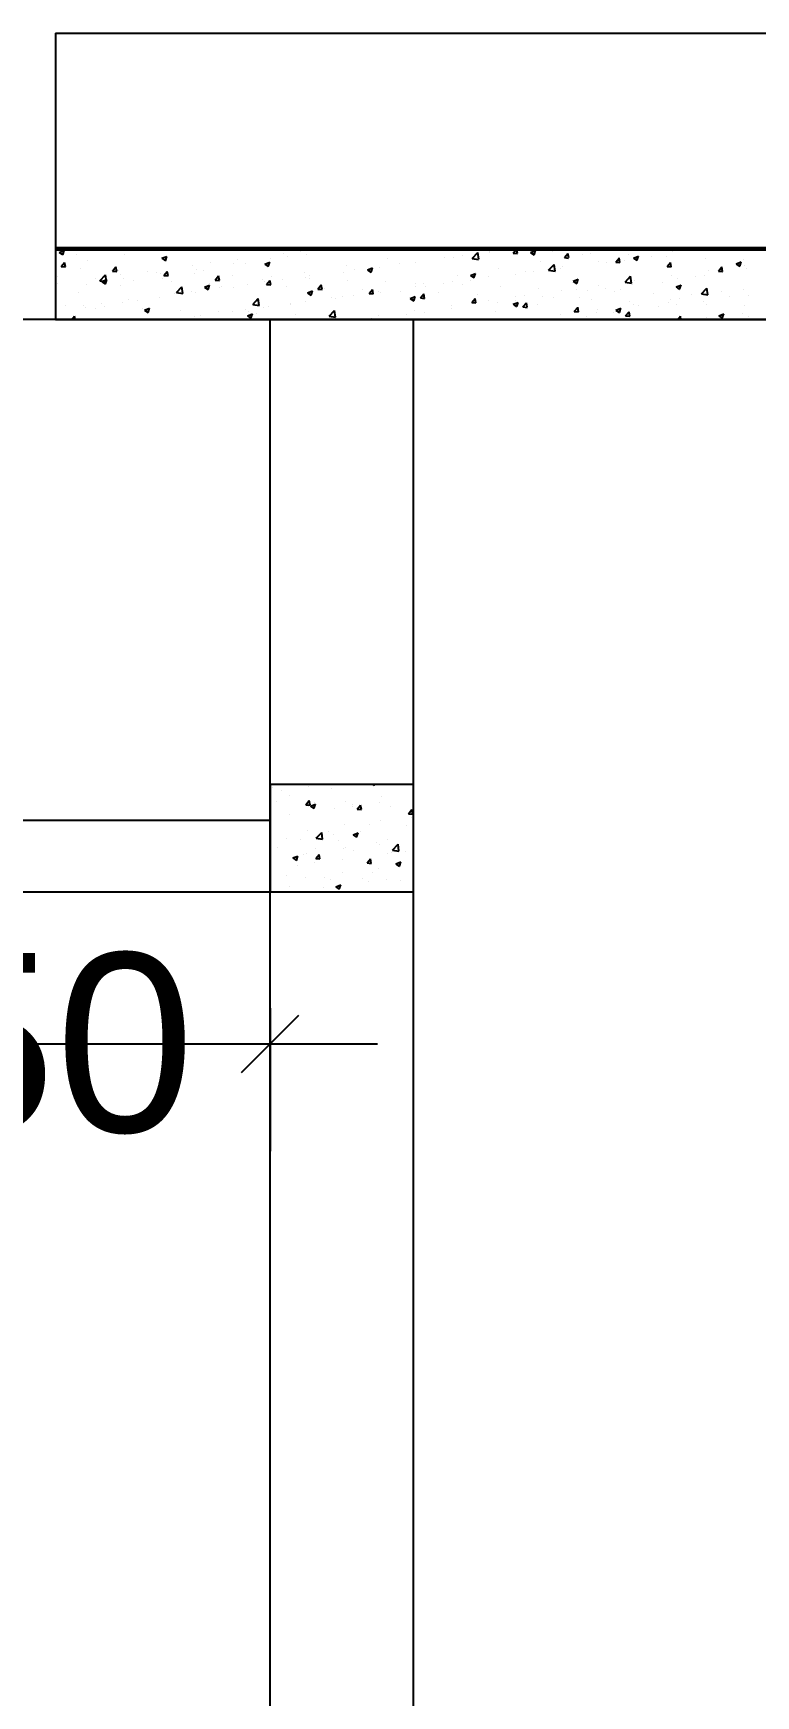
# Model space of a CAD drawing. Header units: metres. Extents: x -55 to 385, y 16 to 159.
# Drawn here: x -27.611 to -26.601, y 74.117 to 76.441 of the extents above; entities that cross this region are included whole.
import ezdxf

# ---------------------------------------------------------------- set-up
doc = ezdxf.new("R2010")
doc.units = ezdxf.units.M
doc.header["$MEASUREMENT"] = 0
doc.layers.add('BLK_1_HT_OF_BLDG', color=5, linetype='Continuous', plot=False)
doc.styles.get("Standard").update_dxf_attribs({"font": 'ARIAL.TTF'})
doc.dimstyles.get("Standard").update_dxf_attribs({"dimtxt": 0.18, "dimasz": 0.18, "dimexe": 0.18, "dimexo": 0.0625, "dimgap": 0.09, "dimtad": 0, "dimtih": 1, "dimtoh": 1, "dimdec": 4, "dimzin": 0, "dimdsep": 46, "dimtxsty": 'Standard', "dimcen": 0.09, "dimadec": 0, "dimazin": 0, "dimtfac": 1, "dimtdec": 4, "dimtofl": 0, "dimtmove": 0, "dimatfit": 3, "dimfxl": 1, "dimtolj": 1, "dimtzin": 0, "dimarcsym": 0})

# ---------------------------------------------------------------- blocks, each defined once
blk = doc.blocks.new('_Oblique')
at = {"color": 0, "linetype": 'ByBlock', "lineweight": -2}
blk.add_line((-0.5, -0.5), (0.5, 0.5), dxfattribs=at)
blk = doc.blocks.new('*D19')
at = {"color": 0, "lineweight": -2, "transparency": 16777216}
for p, q in [((-27.342, 76.0407), (-28.6168, 76.0407)), ((-28.4368, 75.8607), (-28.4368, 74.7726)), ((-28.4368, 73.3207), (-28.4368, 74.4088)), ((-27.342, 73.1407), (-28.6168, 73.1407))]:
    blk.add_line(p, q, dxfattribs=at)
at = {"color": 0, "transparency": 16777216}
for points in [[(-28.4668, 75.8607), (-28.4068, 75.8607), (-28.4368, 76.0407)], [(-28.4668, 73.3207), (-28.4068, 73.3207), (-28.4368, 73.1407)]]:
    blk.add_solid(points, dxfattribs=at)
at = {"layer": 'Defpoints', "color": 0, "transparency": 16777216}
for p in [(-27.2795, 76.0407), (-28.4368, 73.1407), (-27.2795, 73.1407)]:
    blk.add_point(p, dxfattribs=at)
at = {"color": 0, "transparency": 16777216, "insert": (-28.4368, 74.5907), "char_height": 0.18, "attachment_point": 5}
blk.add_mtext('\\A1;2.9000', dxfattribs=at)
blk = doc.blocks.new('*D29')
at = {"color": 0, "lineweight": -2, "transparency": 16777216}
for p, q in [((-27.642, 76.1407), (-28.1026, 76.1407)), ((-27.9226, 75.9607), (-27.9226, 72.8526)), ((-27.9226, 69.3807), (-27.9226, 72.4888)), ((-27.8105, 69.2007), (-28.1026, 69.2007))]:
    blk.add_line(p, q, dxfattribs=at)
at = {"color": 0, "transparency": 16777216}
for points in [[(-27.9526, 75.9607), (-27.8926, 75.9607), (-27.9226, 76.1407)], [(-27.9526, 69.3807), (-27.8926, 69.3807), (-27.9226, 69.2007)]]:
    blk.add_solid(points, dxfattribs=at)
at = {"layer": 'Defpoints', "color": 0, "transparency": 16777216}
for p in [(-27.5795, 76.1407), (-27.9226, 69.2007), (-27.748, 69.2007)]:
    blk.add_point(p, dxfattribs=at)
at = {"color": 0, "transparency": 16777216, "insert": (-27.9226, 72.6707), "char_height": 0.18, "attachment_point": 5}
blk.add_mtext('\\A1;6.9400', dxfattribs=at)
blk = doc.blocks.new('*D31')
at = {"layer": 'BLK_1_HT_OF_BLDG', "color": 0, "lineweight": -2, "transparency": 16777216}
for p, q in [((-27.642, 76.1407), (-29.8853, 76.1407)), ((-29.7053, 75.9607), (-29.7053, 72.8526)), ((-29.7053, 69.3807), (-29.7053, 72.4888)), ((-29.6591, 69.2007), (-29.5253, 69.2007))]:
    blk.add_line(p, q, dxfattribs=at)
at = {"layer": 'BLK_1_HT_OF_BLDG', "color": 0, "transparency": 16777216}
for points in [[(-29.7353, 75.9607), (-29.6753, 75.9607), (-29.7053, 76.1407)], [(-29.7353, 69.3807), (-29.6753, 69.3807), (-29.7053, 69.2007)]]:
    blk.add_solid(points, dxfattribs=at)
at = {"layer": 'Defpoints', "color": 0, "transparency": 16777216}
for p in [(-29.7053, 76.1407), (-27.5795, 76.1407), (-29.7216, 69.2007)]:
    blk.add_point(p, dxfattribs=at)
at = {"layer": 'BLK_1_HT_OF_BLDG', "color": 0, "transparency": 16777216, "insert": (-29.7053, 72.6707), "char_height": 0.18, "attachment_point": 5}
blk.add_mtext('\\A1;6.9400', dxfattribs=at)

msp = doc.modelspace()

# ---------------------------------------------------------------- linework, layer by layer
for p, q in [((-27.57955, 76.44066), (-20.57956, 76.44066)), ((-27.57955, 76.44066), (-27.57955, 76.04066)), ((-27.57955, 76.44066), (-20.57956, 76.44066)), ((-27.27955, 76.14066), (-27.57955, 76.14066)), ((-20.57956, 76.14066), (-27.57955, 76.14066)), ((-27.57955, 76.14066), (-20.57956, 76.14066)), ((-27.57955, 76.14066), (-25.43424, 76.14066)), ((-27.57955, 76.13806), (-25.43424, 76.13806)), ((-27.57467, 76.13414), (-27.56767, 76.13683)), ((-27.57467, 76.13414), (-27.5697, 76.13079)), ((-27.57183, 76.11458), (-27.56701, 76.12033)), ((-27.56968, 76.13082), (-27.56765, 76.13687)), ((-27.56584, 76.11409), (-27.56699, 76.12036)), ((-27.55066, 76.13084), (-27.55066, 76.13084)), ((-27.5431, 76.13806), (-27.5431, 76.13806)), ((-27.53488, 76.12334), (-27.53488, 76.12334)), ((-27.4875, 76.13915), (-27.4875, 76.13915)), ((-27.48294, 76.13084), (-27.48294, 76.13084)), ((-27.4316, 76.13788), (-27.4316, 76.13788)), ((-27.43096, 76.12614), (-27.42396, 76.12882)), ((-27.43096, 76.12614), (-27.42598, 76.12278)), ((-27.42597, 76.12281), (-27.42394, 76.12886)), ((-27.32484, 76.12459), (-27.32484, 76.12459)), ((-27.28725, 76.11813), (-27.28024, 76.12081)), ((-27.28225, 76.11481), (-27.28023, 76.12085)), ((-27.27902, 76.12553), (-27.27902, 76.12553)), ((-27.26169, 76.13291), (-27.26169, 76.13291)), ((-27.25564, 76.12845), (-27.25564, 76.12845)), ((-27.23665, 76.1362), (-27.23665, 76.1362)), ((-27.22851, 76.13193), (-27.22851, 76.13193)), ((-27.19732, 76.13846), (-27.19732, 76.13846)), ((-27.17657, 76.13943), (-27.17657, 76.13943)), ((-27.11504, 76.12651), (-27.11504, 76.12651)), ((-27.05698, 76.14066), (-27.05454, 76.13902)), ((-27.05672, 76.13652), (-27.05672, 76.13652)), ((-27.05452, 76.13905), (-27.05398, 76.14066)), ((-27.03587, 76.12666), (-27.03587, 76.12666)), ((-27.02399, 76.12708), (-27.02399, 76.12708)), ((-27.0119, 76.1396), (-27.01101, 76.14066)), ((-27.0119, 76.1396), (-27.00592, 76.13908)), ((-27.01084, 76.12995), (-27.01084, 76.12995)), ((-27.0059, 76.13911), (-27.00619, 76.14066)), ((-26.99715, 76.12604), (-26.98936, 76.13416)), ((-26.99715, 76.12604), (-26.98826, 76.12466)), ((-26.99198, 76.13998), (-26.99198, 76.13998)), ((-26.98824, 76.12469), (-26.98934, 76.13418)), ((-26.97296, 76.13494), (-26.97296, 76.13494)), ((-26.97265, 76.13412), (-26.97265, 76.13412)), ((-26.94017, 76.13332), (-26.93535, 76.13907)), ((-26.94017, 76.13332), (-26.9342, 76.1328)), ((-26.9386, 76.13773), (-26.9386, 76.13773)), ((-26.93418, 76.13283), (-26.93533, 76.1391)), ((-26.92214, 76.14052), (-26.92214, 76.14052)), ((-26.9158, 76.13436), (-26.9088, 76.13705)), ((-26.9158, 76.13436), (-26.91082, 76.13101)), ((-26.9108, 76.13104), (-26.90878, 76.13708)), ((-26.90189, 76.12155), (-26.90189, 76.12155)), ((-26.88522, 76.13547), (-26.88522, 76.13547)), ((-26.86845, 76.12705), (-26.86363, 76.13279)), ((-26.86845, 76.12705), (-26.86247, 76.12653)), ((-26.86245, 76.12656), (-26.86361, 76.13283)), ((-26.84357, 76.13156), (-26.84357, 76.13156)), ((-26.83183, 76.13322), (-26.83183, 76.13322)), ((-26.82007, 76.12177), (-26.82007, 76.12177)), ((-26.81005, 76.12041), (-26.81005, 76.12041)), ((-26.79672, 76.12077), (-26.7919, 76.12652)), ((-26.79672, 76.12077), (-26.79074, 76.12025)), ((-26.79072, 76.12028), (-26.79188, 76.12655)), ((-26.78502, 76.12371), (-26.78502, 76.12371)), ((-26.77845, 76.13096), (-26.77845, 76.13096)), ((-26.77208, 76.12635), (-26.76508, 76.12904)), ((-26.77208, 76.12635), (-26.76711, 76.123)), ((-26.76956, 76.12817), (-26.76956, 76.12817)), ((-26.76709, 76.12303), (-26.76506, 76.12907)), ((-26.74714, 76.12869), (-26.74714, 76.12869)), ((-26.72507, 76.1287), (-26.72507, 76.1287)), ((-26.72499, 76.1145), (-26.72017, 76.12024)), ((-26.719, 76.11401), (-26.72016, 76.12028)), ((-26.71762, 76.13567), (-26.71762, 76.13567)), ((-26.68399, 76.13701), (-26.68399, 76.13701)), ((-26.67169, 76.12645), (-26.67169, 76.12645)), ((-26.65896, 76.1403), (-26.65896, 76.1403)), ((-26.62837, 76.11834), (-26.62137, 76.12103)), ((-26.62338, 76.11502), (-26.62135, 76.12107)), ((-26.61831, 76.12419), (-26.61831, 76.12419)), ((-27.57757, 76.10026), (-27.57757, 76.10026)), ((-27.57183, 76.11458), (-27.56585, 76.11406)), ((-27.54528, 76.11144), (-27.54528, 76.11144)), ((-27.52419, 76.098), (-27.52419, 76.098)), ((-27.51751, 76.09484), (-27.50973, 76.10295)), ((-27.51381, 76.09971), (-27.51381, 76.09971)), ((-27.5086, 76.09348), (-27.50971, 76.10298)), ((-27.50011, 76.10831), (-27.49528, 76.11405)), ((-27.50011, 76.10831), (-27.49413, 76.10778)), ((-27.49411, 76.10782), (-27.49527, 76.11409)), ((-27.49189, 76.10918), (-27.49189, 76.10918)), ((-27.48878, 76.10301), (-27.48878, 76.10301)), ((-27.48416, 76.09755), (-27.48416, 76.09755)), ((-27.4509, 76.108), (-27.4509, 76.108)), ((-27.43851, 76.10693), (-27.43851, 76.10693)), ((-27.43281, 76.10459), (-27.43281, 76.10459)), ((-27.43059, 76.09841), (-27.43059, 76.09841)), ((-27.42838, 76.10203), (-27.42356, 76.10778)), ((-27.42838, 76.10203), (-27.4224, 76.10151)), ((-27.42238, 76.10154), (-27.42354, 76.10781)), ((-27.38775, 76.11631), (-27.38775, 76.11631)), ((-27.38513, 76.10467), (-27.38513, 76.10467)), ((-27.3823, 76.11099), (-27.3823, 76.11099)), ((-27.37228, 76.10842), (-27.37228, 76.10842)), ((-27.36272, 76.11961), (-27.36272, 76.11961)), ((-27.35665, 76.09576), (-27.35183, 76.1015)), ((-27.35066, 76.09527), (-27.35181, 76.10154)), ((-27.33175, 76.10242), (-27.33175, 76.10242)), ((-27.33036, 76.11849), (-27.33036, 76.11849)), ((-27.31396, 76.11843), (-27.31396, 76.11843)), ((-27.28725, 76.11813), (-27.28227, 76.11477)), ((-27.27837, 76.10016), (-27.27837, 76.10016)), ((-27.23168, 76.10649), (-27.23168, 76.10649)), ((-27.22973, 76.09864), (-27.22973, 76.09864)), ((-27.22509, 76.10175), (-27.22509, 76.10175)), ((-27.22498, 76.0979), (-27.22498, 76.0979)), ((-27.17779, 76.10614), (-27.17779, 76.10614)), ((-27.17336, 76.1165), (-27.17336, 76.1165)), ((-27.16193, 76.11006), (-27.16193, 76.11006)), ((-27.14353, 76.11012), (-27.13653, 76.11281)), ((-27.14353, 76.11012), (-27.13856, 76.10676)), ((-27.13854, 76.1068), (-27.13651, 76.11284)), ((-27.1369, 76.11336), (-27.1369, 76.11336)), ((-27.12644, 76.11318), (-27.12644, 76.11318)), ((-27.09902, 76.11834), (-27.09902, 76.11834)), ((-27.07593, 76.11958), (-27.07593, 76.11958)), ((-27.01853, 76.10152), (-27.01853, 76.10152)), ((-26.99982, 76.10211), (-26.99282, 76.1048)), ((-26.99982, 76.10211), (-26.99485, 76.09875)), ((-26.99483, 76.09879), (-26.9928, 76.10483)), ((-26.97387, 76.10083), (-26.97387, 76.10083)), ((-26.96021, 76.11153), (-26.96021, 76.11153)), ((-26.93611, 76.10381), (-26.93611, 76.10381)), ((-26.92336, 76.10723), (-26.92336, 76.10723)), ((-26.91108, 76.10711), (-26.91108, 76.10711)), ((-26.89043, 76.10949), (-26.88264, 76.11761)), ((-26.89043, 76.10949), (-26.88153, 76.10811)), ((-26.88152, 76.10813), (-26.88262, 76.11763)), ((-26.87321, 76.11209), (-26.87321, 76.11209)), ((-26.87142, 76.11473), (-26.87142, 76.11473)), ((-26.7837, 76.09294), (-26.77592, 76.10105)), ((-26.77479, 76.09158), (-26.7759, 76.10108)), ((-26.72499, 76.1145), (-26.71902, 76.11397)), ((-26.71884, 76.10238), (-26.71884, 76.10238)), ((-26.7103, 76.09756), (-26.7103, 76.09756)), ((-26.68526, 76.10086), (-26.68526, 76.10086)), ((-26.67275, 76.10192), (-26.67275, 76.10192)), ((-26.6675, 76.10942), (-26.6675, 76.10942)), ((-26.65327, 76.10822), (-26.64845, 76.11397)), ((-26.65327, 76.10822), (-26.64729, 76.1077)), ((-26.64727, 76.10773), (-26.64843, 76.114)), ((-26.64739, 76.10585), (-26.64739, 76.10585)), ((-26.62837, 76.11834), (-26.6234, 76.11499)), ((-26.61699, 76.11583), (-26.61699, 76.11583)), ((-26.61443, 76.11193), (-26.61443, 76.11193)), ((-27.57697, 76.0914), (-27.57697, 76.0914)), ((-27.54723, 76.07839), (-27.54723, 76.07839)), ((-27.5361, 76.09005), (-27.5361, 76.09005)), ((-27.51751, 76.09484), (-27.50862, 76.09346)), ((-27.51498, 76.09388), (-27.50798, 76.09657)), ((-27.51498, 76.09388), (-27.51001, 76.09053)), ((-27.50999, 76.09056), (-27.50796, 76.0966)), ((-27.48891, 76.0884), (-27.48891, 76.0884)), ((-27.47081, 76.09575), (-27.47081, 76.09575)), ((-27.41743, 76.09349), (-27.41743, 76.09349)), ((-27.41406, 76.07687), (-27.41406, 76.07687)), ((-27.41079, 76.07828), (-27.403, 76.0864)), ((-27.41079, 76.07828), (-27.4019, 76.07691)), ((-27.40663, 76.07646), (-27.40663, 76.07646)), ((-27.40188, 76.07693), (-27.40298, 76.08643)), ((-27.38902, 76.08016), (-27.38902, 76.08016)), ((-27.38352, 76.0777), (-27.38352, 76.0777)), ((-27.37127, 76.08587), (-27.36427, 76.08856)), ((-27.37127, 76.08587), (-27.36629, 76.08252)), ((-27.36628, 76.08255), (-27.36425, 76.0886)), ((-27.36405, 76.09124), (-27.36405, 76.09124)), ((-27.35665, 76.09576), (-27.35068, 76.09523)), ((-27.35115, 76.08515), (-27.35115, 76.08515)), ((-27.34831, 76.08647), (-27.34831, 76.08647)), ((-27.33158, 76.0852), (-27.33158, 76.0852)), ((-27.31066, 76.08898), (-27.31066, 76.08898)), ((-27.28999, 76.09648), (-27.28999, 76.09648)), ((-27.28799, 76.09346), (-27.28799, 76.09346)), ((-27.28493, 76.08948), (-27.28011, 76.09523)), ((-27.28493, 76.08948), (-27.27895, 76.08896)), ((-27.28024, 76.09224), (-27.28024, 76.09224)), ((-27.27893, 76.08899), (-27.28009, 76.09526)), ((-27.26296, 76.09676), (-27.26296, 76.09676)), ((-27.25728, 76.08673), (-27.25728, 76.08673)), ((-27.22755, 76.07786), (-27.22055, 76.08055)), ((-27.22755, 76.07786), (-27.22258, 76.07451)), ((-27.22256, 76.07454), (-27.22053, 76.08059)), ((-27.2132, 76.08321), (-27.20838, 76.08895)), ((-27.2132, 76.08321), (-27.20722, 76.08268)), ((-27.20721, 76.08272), (-27.20836, 76.08898)), ((-27.2039, 76.08447), (-27.2039, 76.08447)), ((-27.1716, 76.09565), (-27.1716, 76.09565)), ((-27.1632, 76.07392), (-27.1632, 76.07392)), ((-27.15052, 76.08222), (-27.15052, 76.08222)), ((-27.14148, 76.07693), (-27.13665, 76.08268)), ((-27.14148, 76.07693), (-27.1355, 76.07641)), ((-27.13548, 76.07644), (-27.13664, 76.08271)), ((-27.13517, 76.0815), (-27.13517, 76.0815)), ((-27.12766, 76.07989), (-27.12766, 76.07989)), ((-27.12533, 76.0789), (-27.12533, 76.0789)), ((-27.11822, 76.09339), (-27.11822, 76.09339)), ((-27.09713, 76.07996), (-27.09713, 76.07996)), ((-27.07715, 76.08629), (-27.07715, 76.08629)), ((-27.07685, 76.09151), (-27.07685, 76.09151)), ((-27.06975, 76.07065), (-27.06493, 76.0764)), ((-27.06375, 76.07017), (-27.06491, 76.07643)), ((-27.06484, 76.09114), (-27.06484, 76.09114)), ((-27.06218, 76.08722), (-27.06218, 76.08722)), ((-27.04375, 76.07771), (-27.04375, 76.07771)), ((-27.03714, 76.09051), (-27.03714, 76.09051)), ((-27.02521, 76.09379), (-27.02521, 76.09379)), ((-27.01145, 76.08888), (-27.01145, 76.08888)), ((-26.99927, 76.0955), (-26.99927, 76.0955)), ((-26.99037, 76.07545), (-26.99037, 76.07545)), ((-26.95807, 76.08663), (-26.95807, 76.08663)), ((-26.92457, 76.07394), (-26.92457, 76.07394)), ((-26.90469, 76.08437), (-26.90469, 76.08437)), ((-26.87263, 76.08144), (-26.87263, 76.08144)), ((-26.85611, 76.0941), (-26.8491, 76.09679)), ((-26.85611, 76.0941), (-26.85113, 76.09075)), ((-26.85131, 76.08212), (-26.85131, 76.08212)), ((-26.85111, 76.09078), (-26.84909, 76.09682)), ((-26.83636, 76.08097), (-26.83636, 76.08097)), ((-26.82129, 76.08848), (-26.82129, 76.08848)), ((-26.81132, 76.08426), (-26.81132, 76.08426)), ((-26.79793, 76.07986), (-26.79793, 76.07986)), ((-26.78938, 76.0819), (-26.78938, 76.0819)), ((-26.7837, 76.09294), (-26.77481, 76.09156)), ((-26.77345, 76.08925), (-26.77345, 76.08925)), ((-26.77078, 76.09489), (-26.77078, 76.09489)), ((-26.74454, 76.0776), (-26.74454, 76.0776)), ((-26.73107, 76.09191), (-26.73107, 76.09191)), ((-26.71239, 76.08609), (-26.70539, 76.08878)), ((-26.71239, 76.08609), (-26.70742, 76.08274)), ((-26.7074, 76.08277), (-26.70537, 76.08881)), ((-26.69116, 76.07535), (-26.69116, 76.07535)), ((-26.67698, 76.07639), (-26.66919, 76.0845)), ((-26.67698, 76.07639), (-26.66809, 76.07501)), ((-26.66807, 76.07503), (-26.66917, 76.08453)), ((-26.66871, 76.07613), (-26.66871, 76.07613)), ((-26.64879, 76.07996), (-26.64879, 76.07996)), ((-26.6182, 76.08254), (-26.6182, 76.08254)), ((-26.61054, 76.07472), (-26.61054, 76.07472)), ((-27.56517, 76.06061), (-27.56517, 76.06061)), ((-27.54012, 76.06027), (-27.54012, 76.06027)), ((-27.53731, 76.05676), (-27.53731, 76.05676)), ((-27.52327, 76.05644), (-27.52327, 76.05644)), ((-27.51508, 76.06357), (-27.51508, 76.06357)), ((-27.51179, 76.05835), (-27.51179, 76.05835)), ((-27.48537, 76.06426), (-27.48537, 76.06426)), ((-27.47721, 76.06855), (-27.47721, 76.06855)), ((-27.46495, 76.06645), (-27.46495, 76.06645)), ((-27.45841, 76.0561), (-27.45841, 76.0561)), ((-27.45529, 76.05362), (-27.44829, 76.05631)), ((-27.45529, 76.05362), (-27.45032, 76.05027)), ((-27.4503, 76.0503), (-27.44827, 76.05634)), ((-27.43403, 76.0713), (-27.43403, 76.0713)), ((-27.40503, 76.05384), (-27.40503, 76.05384)), ((-27.35164, 76.05158), (-27.35164, 76.05158)), ((-27.3328, 76.05191), (-27.3328, 76.05191)), ((-27.3143, 76.05402), (-27.3143, 76.05402)), ((-27.31012, 76.05147), (-27.31012, 76.05147)), ((-27.30407, 76.06173), (-27.29628, 76.06985)), ((-27.30407, 76.06173), (-27.29517, 76.06035)), ((-27.29515, 76.06038), (-27.29626, 76.06988)), ((-27.28927, 76.05732), (-27.28927, 76.05732)), ((-27.28145, 76.05895), (-27.28145, 76.05895)), ((-27.2518, 76.06148), (-27.2518, 76.06148)), ((-27.25139, 76.06231), (-27.25139, 76.06231)), ((-27.23094, 76.06535), (-27.23094, 76.06535)), ((-27.19734, 76.04518), (-27.18955, 76.0533)), ((-27.19349, 76.07149), (-27.19349, 76.07149)), ((-27.18843, 76.04383), (-27.18953, 76.05332)), ((-27.18824, 76.07062), (-27.18824, 76.07062)), ((-27.179, 76.07285), (-27.179, 76.07285)), ((-27.08384, 76.06986), (-27.07684, 76.07254)), ((-27.08384, 76.06986), (-27.07887, 76.0665)), ((-27.07885, 76.06653), (-27.07682, 76.07258)), ((-27.07837, 76.053), (-27.07837, 76.053)), ((-27.06975, 76.07065), (-27.06377, 76.07013)), ((-27.06345, 76.05107), (-27.06345, 76.05107)), ((-27.02643, 76.0605), (-27.02643, 76.0605)), ((-27.02558, 76.05606), (-27.02558, 76.05606)), ((-26.99802, 76.06438), (-26.9932, 76.07012)), ((-26.99802, 76.06438), (-26.99205, 76.06386)), ((-26.99203, 76.06389), (-26.99318, 76.07016)), ((-26.97508, 76.06754), (-26.97508, 76.06754)), ((-26.96434, 76.05187), (-26.96434, 76.05187)), ((-26.96242, 76.06437), (-26.96242, 76.06437)), ((-26.94013, 76.06185), (-26.93313, 76.06453)), ((-26.94013, 76.06185), (-26.93515, 76.05849)), ((-26.93739, 76.06767), (-26.93739, 76.06767)), ((-26.93699, 76.07319), (-26.93699, 76.07319)), ((-26.93514, 76.05853), (-26.93311, 76.06457)), ((-26.9263, 76.0581), (-26.92148, 76.06385)), ((-26.9263, 76.0581), (-26.92032, 76.05758)), ((-26.9203, 76.05762), (-26.92146, 76.06388)), ((-26.90602, 76.06188), (-26.90602, 76.06188)), ((-26.89951, 76.07265), (-26.89951, 76.07265)), ((-26.88361, 76.07094), (-26.88361, 76.07094)), ((-26.85457, 76.05183), (-26.84975, 76.05757)), ((-26.85457, 76.05183), (-26.84859, 76.05131)), ((-26.84858, 76.05134), (-26.84973, 76.05761)), ((-26.8477, 76.07189), (-26.8477, 76.07189)), ((-26.83022, 76.06868), (-26.83022, 76.06868)), ((-26.82251, 76.05519), (-26.82251, 76.05519)), ((-26.79642, 76.05384), (-26.78941, 76.05653)), ((-26.79642, 76.05384), (-26.79144, 76.05048)), ((-26.79142, 76.05052), (-26.7894, 76.05656)), ((-26.78285, 76.04555), (-26.77802, 76.0513)), ((-26.77685, 76.04506), (-26.77801, 76.05133)), ((-26.77684, 76.06643), (-26.77684, 76.06643)), ((-26.772, 76.0616), (-26.772, 76.0616)), ((-26.76542, 76.05994), (-26.76542, 76.05994)), ((-26.7366, 76.05812), (-26.7366, 76.05812)), ((-26.72346, 76.06417), (-26.72346, 76.06417)), ((-26.72006, 76.06909), (-26.72006, 76.06909)), ((-26.71157, 76.06142), (-26.71157, 76.06142)), ((-26.7071, 76.06995), (-26.7071, 76.06995)), ((-26.6737, 76.06641), (-26.6737, 76.06641)), ((-26.67008, 76.06192), (-26.67008, 76.06192)), ((-26.63778, 76.07309), (-26.63778, 76.07309)), ((-26.61669, 76.05966), (-26.61669, 76.05966)), ((-27.57955, 76.04066), (-20.57956, 76.04066)), ((-20.57956, 76.04066), (-27.57955, 76.04066)), ((-20.57956, 76.04066), (-27.57955, 76.04066)), ((-27.55687, 76.04066), (-27.55314, 76.04511)), ((-27.55229, 76.04066), (-27.55312, 76.04514)), ((-27.41533, 76.04072), (-27.41533, 76.04072)), ((-27.38474, 76.04441), (-27.38474, 76.04441)), ((-27.37746, 76.04571), (-27.37746, 76.04571)), ((-27.36844, 76.04146), (-27.36844, 76.04146)), ((-27.31158, 76.04561), (-27.30458, 76.0483)), ((-27.31158, 76.04561), (-27.3066, 76.04226)), ((-27.30658, 76.04229), (-27.30456, 76.04833)), ((-27.29826, 76.04933), (-27.29826, 76.04933)), ((-27.27955, 73.13762), (-27.27955, 76.04066)), ((-27.24488, 76.04707), (-27.24488, 76.04707)), ((-27.19734, 76.04518), (-27.18845, 76.0438)), ((-27.1915, 76.04482), (-27.1915, 76.04482)), ((-27.13811, 76.04256), (-27.13811, 76.04256)), ((-27.12888, 76.0466), (-27.12888, 76.0466)), ((-27.08848, 76.04778), (-27.08848, 76.04778)), ((-27.07955, 73.14066), (-27.07955, 76.04066)), ((-27.02266, 76.04186), (-27.02266, 76.04186)), ((-26.87385, 76.04815), (-26.87385, 76.04815)), ((-26.86267, 76.04153), (-26.86267, 76.04153)), ((-26.83763, 76.04482), (-26.83763, 76.04482)), ((-26.82374, 76.04993), (-26.82374, 76.04993)), ((-26.79976, 76.04981), (-26.79976, 76.04981)), ((-26.78285, 76.04555), (-26.77687, 76.04503)), ((-26.70996, 76.04066), (-26.7063, 76.04502)), ((-26.70547, 76.04066), (-26.70628, 76.04506)), ((-26.66993, 76.04285), (-26.66993, 76.04285)), ((-26.6527, 76.04583), (-26.6457, 76.04852)), ((-26.6527, 76.04583), (-26.64773, 76.04247)), ((-26.64771, 76.04251), (-26.64568, 76.04855)), ((-26.61942, 76.04925), (-26.61942, 76.04925)), ((-26.61059, 76.04497), (-26.61059, 76.04497)), ((-27.07955, 75.39066), (-27.27955, 75.39066)), ((-27.27955, 75.39066), (-27.27955, 75.24066)), ((-27.27695, 75.38614), (-27.27695, 75.38614)), ((-27.26418, 75.38272), (-27.26418, 75.38272)), ((-27.22631, 75.38771), (-27.22631, 75.38771)), ((-27.1944, 75.38479), (-27.1944, 75.38479)), ((-27.13633, 75.39066), (-27.13446, 75.3894)), ((-27.13444, 75.38944), (-27.13403, 75.39066)), ((-27.07955, 75.24066), (-27.07955, 75.39066)), ((-27.27119, 75.36739), (-27.27119, 75.36739)), ((-27.25272, 75.37478), (-27.25272, 75.37478)), ((-27.22992, 75.36247), (-27.2251, 75.36822)), ((-27.22992, 75.36247), (-27.22394, 75.36195)), ((-27.22623, 75.36035), (-27.22623, 75.36035)), ((-27.22392, 75.36198), (-27.22508, 75.36825)), ((-27.22346, 75.36051), (-27.21646, 75.36319)), ((-27.22346, 75.36051), (-27.21848, 75.35715)), ((-27.21847, 75.35719), (-27.21644, 75.36323)), ((-27.21781, 75.36514), (-27.21781, 75.36514)), ((-27.18946, 75.35658), (-27.18946, 75.35658)), ((-27.17488, 75.36739), (-27.17488, 75.36739)), ((-27.16443, 75.36288), (-27.16443, 75.36288)), ((-27.16443, 75.35988), (-27.16443, 75.35988)), ((-27.15819, 75.3562), (-27.15337, 75.36194)), ((-27.15819, 75.3562), (-27.15221, 75.35567)), ((-27.1522, 75.35571), (-27.15335, 75.36198)), ((-27.12655, 75.36486), (-27.12655, 75.36486)), ((-27.12437, 75.37379), (-27.12437, 75.37379)), ((-27.11105, 75.36063), (-27.11105, 75.36063)), ((-27.08647, 75.34992), (-27.08164, 75.35567)), ((-27.08047, 75.34943), (-27.08163, 75.3557)), ((-27.87955, 75.34066), (-27.27955, 75.34066)), ((-27.27817, 75.35285), (-27.27817, 75.35285)), ((-27.25262, 75.34826), (-27.25262, 75.34826)), ((-27.1761, 75.3341), (-27.1761, 75.3341)), ((-27.14021, 75.33513), (-27.14021, 75.33513)), ((-27.12559, 75.3405), (-27.12559, 75.3405)), ((-27.08971, 75.33373), (-27.08971, 75.33373)), ((-27.08647, 75.34992), (-27.08049, 75.3494)), ((-27.08189, 75.34514), (-27.08189, 75.34514)), ((-27.07974, 75.3525), (-27.07955, 75.35257)), ((-27.07974, 75.3525), (-27.07955, 75.35236)), ((-27.27938, 75.31956), (-27.27938, 75.31956)), ((-27.27892, 75.30882), (-27.27892, 75.30882)), ((-27.25685, 75.31511), (-27.25685, 75.31511)), ((-27.23728, 75.31404), (-27.23728, 75.31404)), ((-27.22744, 75.32706), (-27.22744, 75.32706)), ((-27.21577, 75.31714), (-27.21577, 75.31714)), ((-27.21524, 75.31554), (-27.20746, 75.32366)), ((-27.21524, 75.31554), (-27.20635, 75.31416)), ((-27.20633, 75.31419), (-27.20744, 75.32369)), ((-27.19853, 75.32512), (-27.19853, 75.32512)), ((-27.19073, 75.32043), (-27.19073, 75.32043)), ((-27.1839, 75.31178), (-27.1839, 75.31178)), ((-27.16377, 75.32024), (-27.15676, 75.32293)), ((-27.16377, 75.32024), (-27.15879, 75.31689)), ((-27.15877, 75.31692), (-27.15675, 75.32297)), ((-27.15286, 75.32542), (-27.15286, 75.32542)), ((-27.13052, 75.30953), (-27.13052, 75.30953)), ((-27.1268, 75.30721), (-27.1268, 75.30721)), ((-27.11625, 75.31317), (-27.11625, 75.31317)), ((-27.10852, 75.29899), (-27.10073, 75.30711)), ((-27.09961, 75.29764), (-27.10071, 75.30713)), ((-27.26958, 75.30286), (-27.26958, 75.30286)), ((-27.24779, 75.28799), (-27.24079, 75.29068)), ((-27.24779, 75.28799), (-27.24281, 75.28464)), ((-27.2428, 75.28467), (-27.24077, 75.29071)), ((-27.23289, 75.29315), (-27.23289, 75.29315)), ((-27.22866, 75.29377), (-27.22866, 75.29377)), ((-27.2162, 75.30061), (-27.2162, 75.30061)), ((-27.21604, 75.28725), (-27.21122, 75.293)), ((-27.21604, 75.28725), (-27.21006, 75.28673)), ((-27.21005, 75.28677), (-27.2112, 75.29303)), ((-27.17917, 75.28598), (-27.17917, 75.28598)), ((-27.17732, 75.30081), (-27.17732, 75.30081)), ((-27.17457, 75.30316), (-27.17457, 75.30316)), ((-27.16282, 75.29835), (-27.16282, 75.29835)), ((-27.14432, 75.28098), (-27.1395, 75.28672)), ((-27.13832, 75.28049), (-27.13948, 75.28676)), ((-27.11601, 75.29429), (-27.11601, 75.29429)), ((-27.10943, 75.29609), (-27.10943, 75.29609)), ((-27.10852, 75.29899), (-27.09963, 75.29761)), ((-27.09098, 75.29759), (-27.09098, 75.29759)), ((-27.25718, 75.26321), (-27.25718, 75.26321)), ((-27.24207, 75.2777), (-27.24207, 75.2777)), ((-27.22987, 75.26048), (-27.22987, 75.26048)), ((-27.21704, 75.28099), (-27.21704, 75.28099)), ((-27.2038, 75.26095), (-27.2038, 75.26095)), ((-27.17853, 75.26752), (-27.17853, 75.26752)), ((-27.14432, 75.28098), (-27.13834, 75.28045)), ((-27.13638, 75.26817), (-27.13638, 75.26817)), ((-27.12802, 75.27392), (-27.12802, 75.27392)), ((-27.10408, 75.27998), (-27.09707, 75.28267)), ((-27.10408, 75.27998), (-27.0991, 75.27663)), ((-27.09908, 75.27666), (-27.09706, 75.2827)), ((-27.87955, 75.24066), (-27.27955, 75.24066)), ((-27.27955, 75.24066), (-27.07955, 75.24066)), ((-27.25301, 75.24815), (-27.25301, 75.24815)), ((-27.24335, 75.24155), (-27.24335, 75.24155)), ((-27.20547, 75.24654), (-27.20547, 75.24654)), ((-27.19469, 75.25816), (-27.19469, 75.25816)), ((-27.1881, 75.24773), (-27.1811, 75.25042)), ((-27.1881, 75.24773), (-27.18312, 75.24437)), ((-27.18311, 75.24441), (-27.18108, 75.25045)), ((-27.15041, 75.2587), (-27.15041, 75.2587)), ((-27.14232, 75.25485), (-27.14232, 75.25485)), ((-27.11729, 75.25815), (-27.11729, 75.25815)), ((-27.09703, 75.25644), (-27.09703, 75.25644)), ((-27.27955, 75.07826), (-27.27955, 74.87826)), ((-28.02955, 75.02826), (-27.12955, 75.02826))]:
    msp.add_line(p, q)

# ---------------------------------------------------------------- block references
at = {"xscale": 0.08, "yscale": 0.08, "zscale": 0.08}
msp.add_blockref('_Oblique', (-27.27955, 75.02826), dxfattribs=at)

# ---------------------------------------------------------------- texts
at = {"insert": (-27.57955, 75.02826), "char_height": 0.25, "attachment_point": 5}
msp.add_mtext('\\A1;50', dxfattribs=at)

# ---------------------------------------------------------------- dimensions: what is measured, and where the dimension line sits
for base, p1, p2, picture, middle in [((-27.92257, 69.20066), (-27.57955, 76.14066), (-27.74803, 69.20066), '*D29', (-27.92257, 72.67066)), ((-28.43678, 73.14066), (-27.27955, 76.04066), (-27.27955, 73.14066), '*D19', (-28.43678, 74.59066))]:
    dim = msp.add_linear_dim(base=base, p1=p1, p2=p2, angle=90, dimstyle='Standard')
    dim.commit()
    dim.dimension.update_dxf_attribs({"geometry": picture, "text_midpoint": middle})
at = {"layer": 'BLK_1_HT_OF_BLDG'}
dim = msp.add_linear_dim(base=(-29.70529, 76.14066), p1=(-29.72158, 69.20066), p2=(-27.57955, 76.14066), angle=90, dimstyle='Standard', dxfattribs=at)
dim.commit()
dim.dimension.update_dxf_attribs({"geometry": '*D31', "text_midpoint": (-29.70529, 72.67066)})

doc.saveas('drawing.dxf')
